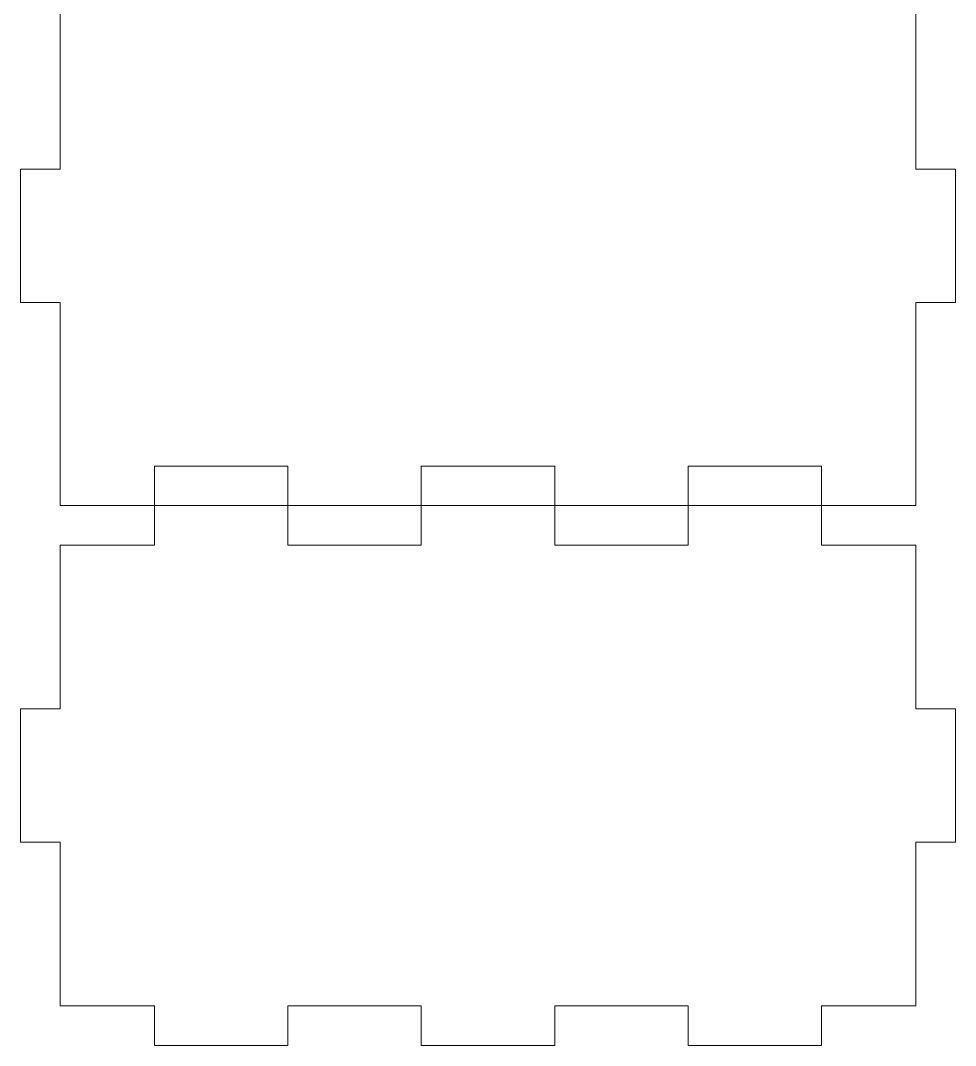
# Model space of a CAD drawing. Header units: centimetres. Extents: x -7.7 to 7.6, y -8.2 to 8.2.
# Drawn here: x -3.56 to 3.54, y -8.2 to -0.42 of the extents above; entities that cross this region are included whole.
import ezdxf

# ---------------------------------------------------------------- set-up
doc = ezdxf.new("R2010")
doc.units = ezdxf.units.CM
doc.header["$MEASUREMENT"] = 0
doc.layers.add('Livello 1', color=7, linetype='Continuous')

msp = doc.modelspace()

# ---------------------------------------------------------------- linework, layer by layer
at = {"layer": 'Livello 1', "color": 1, "lineweight": 9}
for points in [[(-3.25713, -0.00052), (-3.25713, -0.00052), (-3.25713, -1.54427), (-3.25713, -1.54427)], [(3.24287, -0.53177), (3.24287, -0.53177), (3.24287, -0.00052), (3.24287, -0.00052)], [(3.24287, -1.54427), (3.24287, -1.54427), (3.24287, -0.53177), (3.24287, -0.53177)], [(-3.25713, -1.54427), (-3.25713, -1.54427), (-3.55713, -1.54427), (-3.55713, -1.54427)], [(-3.55713, -1.54427), (-3.55713, -1.54427), (-3.55713, -2.55677), (-3.55713, -2.55677)], [(3.54287, -1.54427), (3.54287, -1.54427), (3.24287, -1.54427), (3.24287, -1.54427)], [(3.54287, -2.55677), (3.54287, -2.55677), (3.54287, -1.54427), (3.54287, -1.54427)], [(-3.55713, -2.55677), (-3.55713, -2.55677), (-3.25713, -2.55677), (-3.25713, -2.55677)], [(-3.25713, -2.55677), (-3.25713, -2.55677), (-3.25713, -3.56927), (-3.25713, -3.56927)], [(3.24287, -4.10052), (3.24287, -4.10052), (3.24287, -2.55677), (3.24287, -2.55677)], [(3.24287, -2.55677), (3.24287, -2.55677), (3.54287, -2.55677), (3.54287, -2.55677)], [(-3.25713, -3.56927), (-3.25713, -3.56927), (-3.25713, -4.10052), (-3.25713, -4.10052)], [(-2.53838, -4.10052), (-2.53838, -4.10052), (-2.53838, -3.80052), (-2.53838, -3.80052)], [(-2.53838, -3.80052), (-2.53838, -3.80052), (-1.52588, -3.80052), (-1.52588, -3.80052)], [(-1.52588, -3.80052), (-1.52588, -3.80052), (-1.52588, -4.10052), (-1.52588, -4.10052)], [(-0.51338, -4.10052), (-0.51338, -4.10052), (-0.51338, -3.80052), (-0.51338, -3.80052)], [(-0.51338, -3.80052), (-0.51338, -3.80052), (0.49912, -3.80052), (0.49912, -3.80052)], [(0.49912, -3.80052), (0.49912, -3.80052), (0.49912, -4.10052), (0.49912, -4.10052)], [(1.51162, -4.10052), (1.51162, -4.10052), (1.51162, -3.80052), (1.51162, -3.80052)], [(1.51162, -3.80052), (1.51162, -3.80052), (2.52412, -3.80052), (2.52412, -3.80052)], [(2.52412, -3.80052), (2.52412, -3.80052), (2.52412, -4.10052), (2.52412, -4.10052)], [(-3.25713, -4.10052), (-3.25713, -4.10052), (-2.53838, -4.10052), (-2.53838, -4.10052)], [(-1.52588, -4.10052), (-1.52588, -4.10052), (-2.53838, -4.10052), (-2.53838, -4.10052)], [(-2.53838, -4.10052), (-2.53838, -4.10052), (-2.53838, -4.40052), (-2.53838, -4.40052)], [(-1.52588, -4.10052), (-1.52588, -4.10052), (-0.51338, -4.10052), (-0.51338, -4.10052)], [(-1.52588, -4.40052), (-1.52588, -4.40052), (-1.52588, -4.10052), (-1.52588, -4.10052)], [(0.49912, -4.10052), (0.49912, -4.10052), (-0.51338, -4.10052), (-0.51338, -4.10052)], [(-0.51338, -4.10052), (-0.51338, -4.10052), (-0.51338, -4.40052), (-0.51338, -4.40052)], [(0.49912, -4.10052), (0.49912, -4.10052), (1.51162, -4.10052), (1.51162, -4.10052)], [(0.49912, -4.40052), (0.49912, -4.40052), (0.49912, -4.10052), (0.49912, -4.10052)], [(2.52412, -4.10052), (2.52412, -4.10052), (1.51162, -4.10052), (1.51162, -4.10052)], [(1.51162, -4.10052), (1.51162, -4.10052), (1.51162, -4.40052), (1.51162, -4.40052)], [(2.52412, -4.10052), (2.52412, -4.10052), (3.24287, -4.10052), (3.24287, -4.10052)], [(2.52412, -4.40052), (2.52412, -4.40052), (2.52412, -4.10052), (2.52412, -4.10052)], [(-2.53838, -4.40052), (-2.53838, -4.40052), (-3.25713, -4.40052), (-3.25713, -4.40052)], [(-3.25713, -4.40052), (-3.25713, -4.40052), (-3.25713, -5.64427), (-3.25713, -5.64427)], [(-0.51338, -4.40052), (-0.51338, -4.40052), (-1.52588, -4.40052), (-1.52588, -4.40052)], [(1.51162, -4.40052), (1.51162, -4.40052), (0.49912, -4.40052), (0.49912, -4.40052)], [(3.24287, -4.40052), (3.24287, -4.40052), (2.52412, -4.40052), (2.52412, -4.40052)], [(3.24287, -4.63177), (3.24287, -4.63177), (3.24287, -4.40052), (3.24287, -4.40052)], [(3.24287, -5.64427), (3.24287, -5.64427), (3.24287, -4.63177), (3.24287, -4.63177)], [(-3.25713, -5.64427), (-3.25713, -5.64427), (-3.55713, -5.64427), (-3.55713, -5.64427)], [(-3.55713, -5.64427), (-3.55713, -5.64427), (-3.55713, -6.65677), (-3.55713, -6.65677)], [(3.54287, -5.64427), (3.54287, -5.64427), (3.24287, -5.64427), (3.24287, -5.64427)], [(3.54287, -6.65677), (3.54287, -6.65677), (3.54287, -5.64427), (3.54287, -5.64427)], [(-3.55713, -6.65677), (-3.55713, -6.65677), (-3.25713, -6.65677), (-3.25713, -6.65677)], [(-3.25713, -6.65677), (-3.25713, -6.65677), (-3.25713, -7.66927), (-3.25713, -7.66927)], [(3.24287, -7.90052), (3.24287, -7.90052), (3.24287, -6.65677), (3.24287, -6.65677)], [(3.24287, -6.65677), (3.24287, -6.65677), (3.54287, -6.65677), (3.54287, -6.65677)], [(-3.25713, -7.66927), (-3.25713, -7.66927), (-3.25713, -7.90052), (-3.25713, -7.90052)], [(-3.25713, -7.90052), (-3.25713, -7.90052), (-2.53838, -7.90052), (-2.53838, -7.90052)], [(-2.53838, -7.90052), (-2.53838, -7.90052), (-2.53838, -8.20052), (-2.53838, -8.20052)], [(-1.52588, -8.20052), (-1.52588, -8.20052), (-1.52588, -7.90052), (-1.52588, -7.90052)], [(-1.52588, -7.90052), (-1.52588, -7.90052), (-0.51338, -7.90052), (-0.51338, -7.90052)], [(-0.51338, -7.90052), (-0.51338, -7.90052), (-0.51338, -8.20052), (-0.51338, -8.20052)], [(0.49912, -8.20052), (0.49912, -8.20052), (0.49912, -7.90052), (0.49912, -7.90052)], [(0.49912, -7.90052), (0.49912, -7.90052), (1.51162, -7.90052), (1.51162, -7.90052)], [(1.51162, -7.90052), (1.51162, -7.90052), (1.51162, -8.20052), (1.51162, -8.20052)], [(2.52412, -8.20052), (2.52412, -8.20052), (2.52412, -7.90052), (2.52412, -7.90052)], [(2.52412, -7.90052), (2.52412, -7.90052), (3.24287, -7.90052), (3.24287, -7.90052)], [(-2.53838, -8.20052), (-2.53838, -8.20052), (-1.52588, -8.20052), (-1.52588, -8.20052)], [(-0.51338, -8.20052), (-0.51338, -8.20052), (0.49912, -8.20052), (0.49912, -8.20052)], [(1.51162, -8.20052), (1.51162, -8.20052), (2.52412, -8.20052), (2.52412, -8.20052)]]:
    msp.add_open_spline(points, degree=3, dxfattribs=at)

doc.saveas('drawing.dxf')
